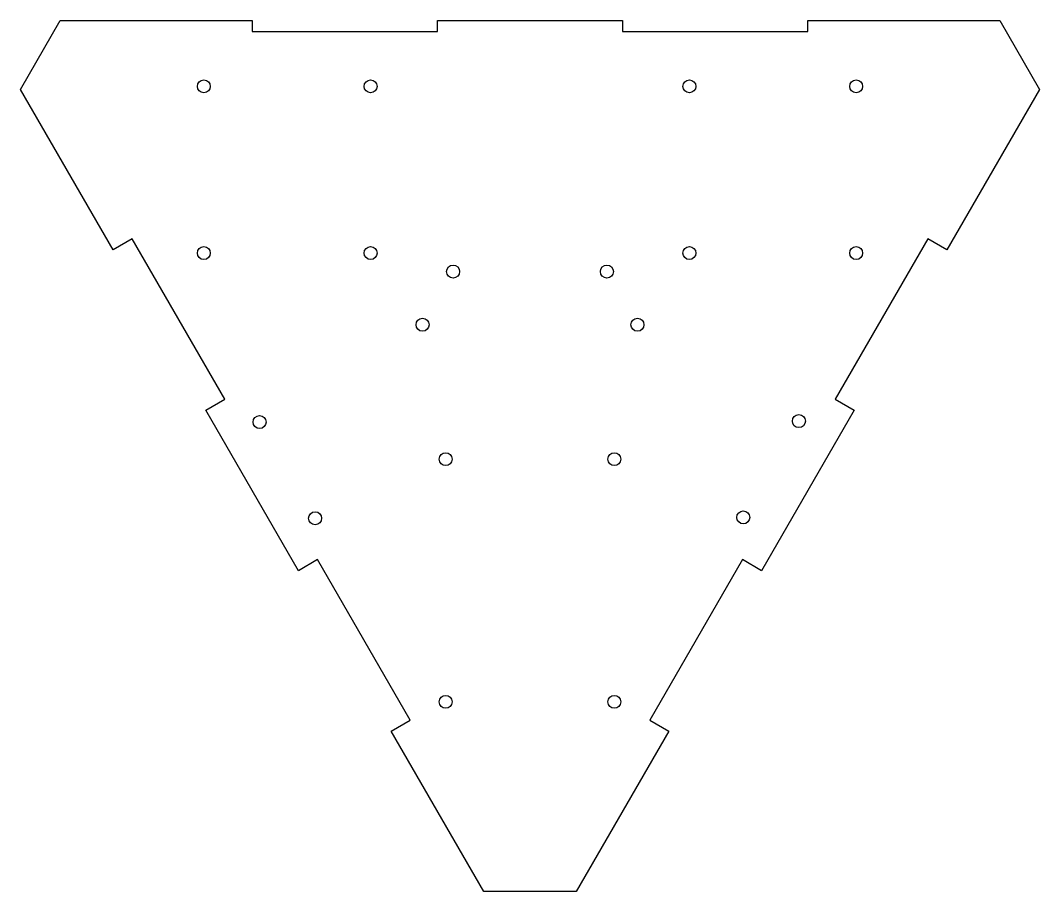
# Model space of a CAD drawing. Header units: millimetres. Extents: x -138 to 138, y -152 to 84.
import ezdxf

# ---------------------------------------------------------------- set-up
doc = ezdxf.new("R2010")
doc.units = ezdxf.units.MM
doc.layers.get('0').update_dxf_attribs({"linetype": 'CONTINUOUS'})

msp = doc.modelspace()

# ---------------------------------------------------------------- linework, layer by layer
msp.add_lwpolyline([(-126.73, 83.6), (-75, 83.6), (-75, 80.6), (-25, 80.6), (-25, 83.6), (25, 83.6), (25, 80.6), (75, 80.6), (75, 83.6), (126.73, 83.6), (137.5, 64.95), (112.5, 21.65), (107.3, 24.65), (82.3, -18.65), (87.5, -21.65), (62.5, -64.95), (57.3, -61.95), (32.3, -105.25), (37.5, -108.25), (12.5, -151.55), (-12.5, -151.55), (-37.5, -108.25), (-32.3, -105.25), (-57.3, -61.95), (-62.5, -64.95), (-87.5, -21.65), (-82.3, -18.65), (-107.3, 24.65), (-112.5, 21.65), (-137.5, 64.95)], close=True)
for centre in [(-88, 65.8), (-43, 65.8), (43, 65.8), (88, 65.8), (-88, 20.8), (-43, 20.8), (43, 20.8), (88, 20.8), (-20.75, 15.8), (20.75, 15.8), (-29, 1.46), (29, 1.46), (-72.97, -24.81), (72.54, -24.56), (-22.75, -34.83), (22.75, -34.83), (-57.97, -50.79), (57.54, -50.54), (-22.75, -100.33), (22.75, -100.33)]:
    msp.add_circle(centre, 1.75)

doc.saveas('drawing.dxf')
